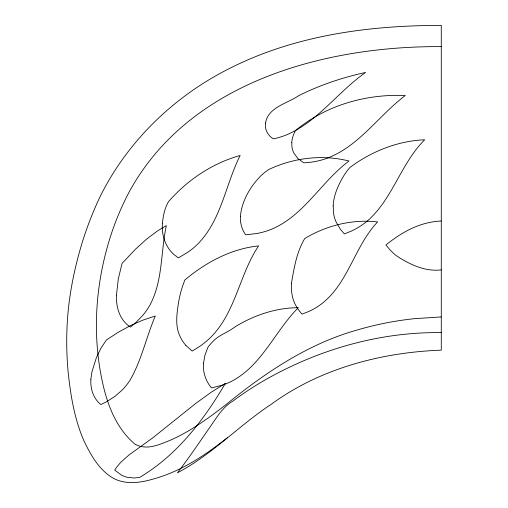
<?xml version="1.0" encoding="UTF-8"?>
<svg xmlns="http://www.w3.org/2000/svg" width="508" height="508" viewBox="0 0 508 508"><rect width="100%" height="100%" fill="white"/><g stroke="black" fill="none" stroke-linecap="round" stroke-linejoin="round"><path stroke-width="0.76" d="M227.241 437.782C204.692 455.701 179.959 472.04 151.803 479.444C139.49 482.949 125.463 484.607 113.671 478.434C99.098 470.294 90.557 454.749 83.636 440.15C74.352 418.548 70.555 395.065 68.129 371.818A328.276 328.276 0 0 1 67.075 326.149C68.358 298.272 73.781 270.688 81.763 243.992A344.532 344.532 0 0 1 99.924 196.99C127.673 140.602 175.482 94.945 231.737 67.373C296.405 35.09 369.722 25.375 441.274 25.4L441.274 350.139C381.381 352.393 320.561 368.319 271.64 403.993C239.128 425.393 211.995 454.609 177.425 472.84C189.414 457.289 200.343 440.963 211.544 424.84C217.595 415.957 223.374 406.705 232.88 401.098C243.503 393.122 254.667 385.87 266.217 379.317C319.399 349.256 379.978 331.819 441.274 332.613M441.274 269.881C425.958 271.786 411.232 265.17 398.583 257.181A36.373 36.373 0 0 1 394.43 254.184L390.22 250.107L385.921 244.97C398.189 235.045 412.064 226.555 427.565 222.917A76.168 76.168 0 0 1 437.826 221.234L441.274 220.98M441.274 316.929L414.623 318.656A323.596 323.596 0 0 0 356.73 330.137C307.461 344.024 264.414 373.228 225.19 405.27C207.963 418.535 190.195 431.495 170.193 440.284C160.706 444.043 150.241 449.097 139.795 446.176A20.999 20.999 0 0 1 134.811 444.03C111.525 424.32 103.353 392.335 99.066 363.296C92.799 319.214 97.828 273.825 112.046 231.718A275.222 275.222 0 0 1 129.445 191.459C189.56 81.972 324.587 45.93 441.274 46.622M185.788 345.319L192.183 351.066L198.844 347.002A83.248 83.248 0 0 0 210.655 337.363C235.795 312.35 239.243 274.676 258.61 245.891C231.076 248.818 205.727 262.382 184.804 280.029L182.226 287.261A112.967 112.967 0 0 0 178.13 305.181C176.619 315.462 175.336 326.409 179.921 336.163A35.452 35.452 0 0 0 185.788 345.319M116.415 295.523C116.192 304.292 117.989 313.48 123.412 320.573A28.727 28.727 0 0 0 128.384 325.628L130.372 327.076L135.649 322.751L142.589 315.614A68.491 68.491 0 0 0 150.031 304.895C162.979 280.543 160.636 251.917 166.351 225.596L157.626 230.822L146.298 239.363L135.312 249.371L122.072 263.423L118.275 279.019L116.415 295.523M240.386 216.51C240.055 222.987 241.884 229.553 245.694 234.823L256.908 233.521A77.038 77.038 0 0 0 271.196 229.375C304.133 215.729 321.215 181.68 349.021 161.017C322.459 154.299 293.529 157.721 268.903 169.456A54.902 54.902 0 0 0 261.296 175.4C250.279 186.347 241.795 200.851 240.386 216.51M291.751 142.481L291.948 146.983A20.091 20.091 0 0 0 293.973 153.213L297.961 158.591L303.816 162.858L311.296 162.173A78.156 78.156 0 0 0 325.526 158.807C358.54 147.174 378.206 115.932 405.295 95.517C377.869 94.329 350.075 99.53 325.285 111.442C314.649 116.611 304.603 122.999 295.51 130.569C293.446 134.226 292.03 138.278 291.751 142.481M333.159 205.835L333.68 214.065A34.595 34.595 0 0 0 336.055 221.901L340.379 229.273L344.405 233.896L351.149 231.178A74.987 74.987 0 0 0 366.427 221.793C392.576 199.758 400.507 163.792 424.669 139.795C406.305 140.494 388.271 145.682 371.881 153.88A145.364 145.364 0 0 0 349.942 167.475L347.643 170.244A64.262 64.262 0 0 0 343.7 175.876C338.29 185.02 333.673 195.066 333.159 205.835M90.862 379.273C90.507 385.515 91.611 391.947 94.755 397.408A26.035 26.035 0 0 0 99.047 402.952L100.851 404.571L106.858 401.587L115.043 396.304L122.187 390.042A61.328 61.328 0 0 0 130.042 380.181C141.637 360.178 146.24 337.141 155.283 316.008L142.843 320.142L130.486 325.577L118.307 332.226L106.388 339.992L100.876 348.291L96.437 357.499L91.923 371.945L90.862 379.273M203.524 363.137C202.73 372.066 205.696 381.184 211.557 387.966L222.504 385.121A71.672 71.672 0 0 0 232.543 380.797C262.287 364.592 275.146 330.975 298.279 307.702C275.774 307.715 253.778 315.316 234.747 327.038C227.8 332.55 218.802 334.969 212.706 341.643A46.139 46.139 0 0 0 207.867 347.377L204.94 355.232L203.524 363.137M162.395 223.584C161.754 232.239 163.709 241.205 168.612 248.431A33.541 33.541 0 0 0 173.888 254.483L178.346 257.886L188.062 252.12A73.724 73.724 0 0 0 196.526 245.218C221.304 221.272 225.254 185.141 240.157 155.48C212.325 163.22 187.306 180.048 168.453 201.746C164.579 208.356 163.131 216.052 162.395 223.584M291.459 283.286L291.554 291.624L292.506 296.983A37.636 37.636 0 0 0 295.351 304.673L298.247 309.537L301.968 314.16L308.978 311.398A68.32 68.32 0 0 0 318.541 306.057C348.043 285.896 353.682 247.085 377.622 221.907C352.349 219.005 326.441 225.463 304.736 238.512C296.653 252.082 294.056 267.97 291.459 283.286M265.557 122.936C264.42 129.273 267.938 135.674 273.368 138.874A79.438 79.438 0 0 0 286.042 135.084C317.843 121.787 337.852 91.758 365.627 72.453C342.398 77.483 319.703 85.16 298.437 95.822C287.077 103.6 268.161 107.201 265.557 122.936M225.4 383.356C205.74 416.725 181.947 448.761 149.695 470.941A184.601 184.601 0 0 1 139.598 477.457L134.087 478.009L127.337 477.304A25.044 25.044 0 0 1 121.285 475.018L114.687 470.071L116.808 467.087A58.922 58.922 0 0 1 121.355 461.753L129.089 454.895L152.667 437.921L196.082 403.168L211.499 392.043L225.4 383.356"/></g></svg>
